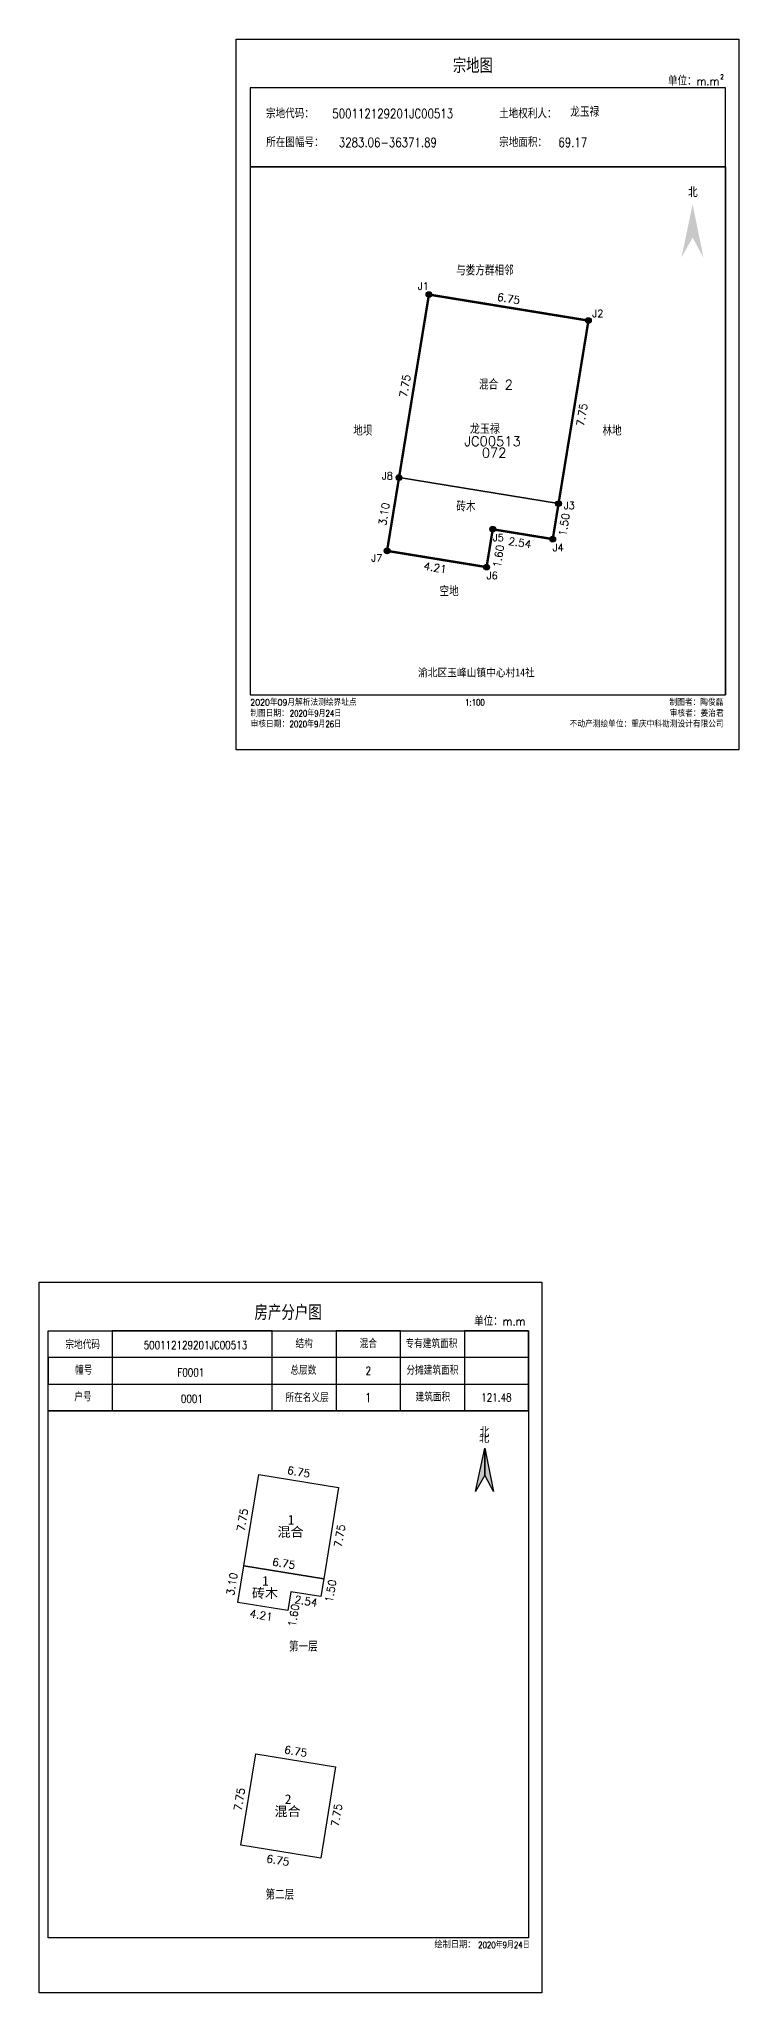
# Model space of a CAD drawing. Extents: x 36371590 to 36372043, y 3282005 to 3283161.
# Drawn here: x 36372014.2 to 36372043.4, y 3282078.4 to 3282160 of the extents above; entities that cross this region are included whole.
import ezdxf
from ezdxf.enums import TextEntityAlignment as Align

# ---------------------------------------------------------------- set-up
doc = ezdxf.new("R2010")
doc.units = 0
doc.header["$LTSCALE"] = 0.5
doc.linetypes.add('DASHED', pattern=[0.75, 0.5, -0.25])
doc.layers.get('0').update_dxf_attribs({"linetype": 'CONTINUOUS'})
doc.layers.add('_JMD_内', color=6, linetype='CONTINUOUS', true_color=0xff00ff)
doc.layers.add('_JZD_内', color=1, linetype='CONTINUOUS', true_color=0xff0000)
for name, color, linetype in [('_宗地图注记', 7, 'CONTINUOUS'), ('DLSS', 4, 'CONTINUOUS'), ('JZP', 1, 'CONTINUOUS'), ('TK', 7, 'CONTINUOUS'), ('ZJ', 7, 'CONTINUOUS'), ('内图框', 7, 'CONTINUOUS'), ('四至', 7, 'CONTINUOUS')]:
    doc.layers.add(name, color=color, linetype=linetype)
doc.layers.add('外图框', color=3, linetype='CONTINUOUS', plot=False)
doc.styles.add('HZ', font='rs.shx', dxfattribs={"width": 0.8, "bigfont": 'hztxt.shx'})
doc.styles.add('宋体', font='')
doc.styles.add('黑体', font='simhei.ttf')
doc.styles.get('宋体').set_extended_font_data('SimSun')

# ---------------------------------------------------------------- blocks, each defined once
blk = doc.blocks.new('指北针')
at = {"layer": '', "linetype": 'Continuous'}
for points in [[(0, 1.134), (0, 0), (-0.381, -0.676)], [(0, 1.134), (0.371, -0.68), (0, 0)]]:
    blk.add_hatch(color=7, dxfattribs=at).paths.add_polyline_path(points)
for points in [[(0, 1.134), (0, 0), (-0.381, -0.676)], [(0, 1.134), (0.371, -0.68), (0, 0)]]:
    blk.add_lwpolyline(points, close=True, dxfattribs=at)
at = {"layer": '', "linetype": 'DASHED', "style": '宋体', "width": 1}
blk.add_text('北', height=0.315, dxfattribs=at).set_placement((-0.24, 1.388))

msp = doc.modelspace()

# ---------------------------------------------------------------- hatches: boundary and pattern name
at = {"linetype": 'Continuous'}
h = msp.add_hatch(color=1, dxfattribs=at)
edge = h.paths.add_edge_path()
edge.add_arc((36372030.449, 3282149.351), 0.12, 0, 360)
at = {"linetype": 'Continuous', "true_color": 0x000000}
h = msp.add_hatch(color=18, dxfattribs=at)
edge = h.paths.add_edge_path()
edge.add_arc((36372030.449, 3282149.351), 0.11, 0, 360)
at = {"linetype": 'Continuous', "true_color": 0xffffff}
h = msp.add_hatch(color=7, dxfattribs=at)
edge = h.paths.add_edge_path(flags=0)
edge.add_arc((36372030.449, 3282149.351), 0.096, 0, 360)
at = {"linetype": 'Continuous'}
h = msp.add_hatch(color=1, dxfattribs=at)
edge = h.paths.add_edge_path()
edge.add_arc((36372037.111, 3282148.264), 0.12, 0, 360)
at = {"linetype": 'Continuous', "true_color": 0x000000}
h = msp.add_hatch(color=18, dxfattribs=at)
edge = h.paths.add_edge_path()
edge.add_arc((36372037.111, 3282148.264), 0.11, 0, 360)
at = {"linetype": 'Continuous', "true_color": 0xffffff}
h = msp.add_hatch(color=7, dxfattribs=at)
edge = h.paths.add_edge_path(flags=0)
edge.add_arc((36372037.111, 3282148.264), 0.096, 0, 360)
at = {"linetype": 'Continuous'}
h = msp.add_hatch(color=1, dxfattribs=at)
edge = h.paths.add_edge_path()
edge.add_arc((36372029.2, 3282141.702), 0.12, 0, 360)
at = {"linetype": 'Continuous', "true_color": 0x000000}
h = msp.add_hatch(color=18, dxfattribs=at)
edge = h.paths.add_edge_path()
edge.add_arc((36372029.2, 3282141.702), 0.11, 0, 360)
at = {"linetype": 'Continuous', "true_color": 0xffffff}
h = msp.add_hatch(color=7, dxfattribs=at)
edge = h.paths.add_edge_path(flags=0)
edge.add_arc((36372029.2, 3282141.702), 0.096, 0, 360)
at = {"linetype": 'Continuous'}
h = msp.add_hatch(color=1, dxfattribs=at)
edge = h.paths.add_edge_path()
edge.add_arc((36372035.862, 3282140.615), 0.12, 0, 360)
at = {"linetype": 'Continuous', "true_color": 0x000000}
h = msp.add_hatch(color=18, dxfattribs=at)
edge = h.paths.add_edge_path()
edge.add_arc((36372035.862, 3282140.615), 0.11, 0, 360)
at = {"linetype": 'Continuous', "true_color": 0xffffff}
h = msp.add_hatch(color=7, dxfattribs=at)
edge = h.paths.add_edge_path(flags=0)
edge.add_arc((36372035.862, 3282140.615), 0.096, 0, 360)
at = {"linetype": 'Continuous'}
h = msp.add_hatch(color=1, dxfattribs=at)
edge = h.paths.add_edge_path()
edge.add_arc((36372033.114, 3282139.544), 0.12, 0, 360)
at = {"linetype": 'Continuous', "true_color": 0x000000}
h = msp.add_hatch(color=18, dxfattribs=at)
edge = h.paths.add_edge_path()
edge.add_arc((36372033.114, 3282139.544), 0.11, 0, 360)
at = {"linetype": 'Continuous', "true_color": 0xffffff}
h = msp.add_hatch(color=7, dxfattribs=at)
edge = h.paths.add_edge_path(flags=0)
edge.add_arc((36372033.114, 3282139.544), 0.096, 0, 360)
at = {"linetype": 'Continuous'}
h = msp.add_hatch(color=1, dxfattribs=at)
edge = h.paths.add_edge_path()
edge.add_arc((36372035.62, 3282139.134), 0.12, 0, 360)
at = {"linetype": 'Continuous', "true_color": 0x000000}
h = msp.add_hatch(color=18, dxfattribs=at)
edge = h.paths.add_edge_path()
edge.add_arc((36372035.62, 3282139.134), 0.11, 0, 360)
at = {"linetype": 'Continuous', "true_color": 0xffffff}
h = msp.add_hatch(color=7, dxfattribs=at)
edge = h.paths.add_edge_path(flags=0)
edge.add_arc((36372035.62, 3282139.134), 0.096, 0, 360)
at = {"linetype": 'Continuous'}
h = msp.add_hatch(color=1, dxfattribs=at)
edge = h.paths.add_edge_path()
edge.add_arc((36372028.701, 3282138.643), 0.12, 0, 360)
at = {"linetype": 'Continuous', "true_color": 0x000000}
h = msp.add_hatch(color=18, dxfattribs=at)
edge = h.paths.add_edge_path()
edge.add_arc((36372028.701, 3282138.643), 0.11, 0, 360)
at = {"linetype": 'Continuous', "true_color": 0xffffff}
h = msp.add_hatch(color=7, dxfattribs=at)
edge = h.paths.add_edge_path(flags=0)
edge.add_arc((36372028.701, 3282138.643), 0.096, 0, 360)
at = {"linetype": 'Continuous'}
h = msp.add_hatch(color=1, dxfattribs=at)
edge = h.paths.add_edge_path()
edge.add_arc((36372032.856, 3282137.964), 0.12, 0, 360)
at = {"linetype": 'Continuous', "true_color": 0x000000}
h = msp.add_hatch(color=18, dxfattribs=at)
edge = h.paths.add_edge_path()
edge.add_arc((36372032.856, 3282137.964), 0.11, 0, 360)
at = {"linetype": 'Continuous', "true_color": 0xffffff}
h = msp.add_hatch(color=7, dxfattribs=at)
edge = h.paths.add_edge_path(flags=0)
edge.add_arc((36372032.856, 3282137.964), 0.096, 0, 360)

# ---------------------------------------------------------------- linework, layer by layer
at = {"color": 7, "linetype": 'Continuous'}
for centre in [(36372030.449, 3282149.351), (36372037.111, 3282148.264), (36372029.2, 3282141.702), (36372035.862, 3282140.615), (36372033.114, 3282139.544), (36372035.62, 3282139.134), (36372028.701, 3282138.643), (36372032.856, 3282137.964)]:
    msp.add_circle(centre, 0.11, dxfattribs=at)
at = {"layer": '_JMD_内', "linetype": 'Continuous'}
for points in [[(36372030.449, 3282149.351), (36372037.111, 3282148.264), (36372035.862, 3282140.615), (36372029.2, 3282141.702)], [(36372029.2, 3282141.702), (36372035.862, 3282140.615), (36372035.62, 3282139.134), (36372033.114, 3282139.544), (36372032.856, 3282137.964), (36372028.701, 3282138.643)]]:
    msp.add_lwpolyline(points, close=True, dxfattribs=at)
at = {"layer": '_JMD_内', "linetype": 'Continuous', "ltscale": 0.5}
for points in [[(36372023.347, 3282100.058), (36372026.678, 3282099.514), (36372026.054, 3282095.69), (36372022.723, 3282096.234)], [(36372022.723, 3282096.234), (36372026.054, 3282095.69), (36372025.933, 3282094.95), (36372024.68, 3282095.154), (36372024.551, 3282094.365), (36372022.473, 3282094.704)], [(36372023.222, 3282088.386), (36372026.553, 3282087.842), (36372025.929, 3282084.018), (36372022.598, 3282084.561)]]:
    msp.add_lwpolyline(points, close=True, dxfattribs=at)
at = {"layer": '_JZD_内', "linetype": 'Continuous', "const_width": 0.1}
msp.add_lwpolyline([(36372030.449, 3282149.351), (36372037.111, 3282148.264), (36372035.862, 3282140.615), (36372035.62, 3282139.134), (36372033.114, 3282139.544), (36372032.856, 3282137.964), (36372028.701, 3282138.643), (36372029.2, 3282141.702)], close=True, dxfattribs=at)
at = {"layer": 'DLSS', "color": 1, "linetype": 'Continuous', "const_width": 0.01}
msp.add_lwpolyline([(36372032.096, 3282142.981), (36372034.359, 3282142.981)], dxfattribs=at)
at = {"layer": 'JZP', "color": 1, "linetype": 'Continuous'}
for centre in [(36372030.449, 3282149.351), (36372037.111, 3282148.264), (36372029.2, 3282141.702), (36372035.862, 3282140.615), (36372033.114, 3282139.544), (36372035.62, 3282139.134), (36372028.701, 3282138.643), (36372032.856, 3282137.964)]:
    msp.add_circle(centre, 0.12, dxfattribs=at)
at = {"layer": 'TK', "linetype": 'Continuous'}
msp.add_lwpolyline([(36372022.981, 3282132.631), (36372042.83, 3282132.631), (36372042.83, 3282157.993), (36372022.981, 3282157.993)], close=True, dxfattribs=at)
at = {"layer": 'TK', "linetype": 'Continuous', "flags": 128}
msp.add_lwpolyline([(36372022.981, 3282154.685), (36372042.83, 3282154.685), (36372042.83, 3282132.631)], dxfattribs=at)
at = {"layer": 'TK', "color": 7, "linetype": 'Continuous', "flags": 128}
msp.add_lwpolyline([(36372022.981, 3282154.685), (36372022.981, 3282132.631), (36372042.83, 3282132.631), (36372042.83, 3282154.685), (36372022.981, 3282154.685)], close=True, dxfattribs=at)
msp.add_lwpolyline([(36372022.981, 3282154.685), (36372042.83, 3282154.685)], dxfattribs=at)
at = {"layer": 'TK', "linetype": 'DASHED'}
for points in [[(36372041.462, 3282153.119), (36372040.995, 3282150.901), (36372041.462, 3282151.729)], [(36372041.462, 3282153.119), (36372041.462, 3282151.729), (36372041.917, 3282150.896)]]:
    msp.add_solid(points, dxfattribs=at)
at = {"layer": '内图框', "linetype": 'Continuous'}
msp.add_line((36372035.739, 3282132.631), (36372035.739, 3282132.631), dxfattribs=at)
for points in [[(36372017.222, 3282102.716), (36372014.547, 3282102.716), (36372014.547, 3282102.716), (36372014.547, 3282102.716), (36372017.222, 3282102.716), (36372034.604, 3282102.716), (36372034.604, 3282106.059), (36372034.604, 3282102.716), (36372014.547, 3282102.716), (36372014.547, 3282103.83), (36372034.604, 3282103.83), (36372034.604, 3282104.945), (36372014.547, 3282104.945), (36372014.547, 3282103.83), (36372014.547, 3282106.059), (36372034.604, 3282106.059), (36372031.93, 3282106.059), (36372031.93, 3282102.716), (36372029.256, 3282102.716), (36372029.256, 3282106.059), (36372026.581, 3282106.059), (36372026.581, 3282102.716), (36372023.907, 3282102.716), (36372023.907, 3282106.059), (36372017.222, 3282106.059)], [(36372014.547, 3282106.059), (36372034.604, 3282106.059), (36372034.604, 3282080.697), (36372014.547, 3282080.697)], [(36372014.547, 3282102.716), (36372034.604, 3282102.716), (36372034.604, 3282080.697), (36372014.547, 3282080.697)]]:
    msp.add_lwpolyline(points, close=True, dxfattribs=at)
msp.add_lwpolyline([(36372014.547, 3282103.83), (36372033.894, 3282103.83)], dxfattribs=at)
at = {"layer": '外图框', "linetype": 'Continuous', "flags": 128}
for points in [[(36372022.395, 3282130.326), (36372022.395, 3282160.026), (36372043.395, 3282160.026), (36372043.395, 3282130.326)], [(36372035.169, 3282078.392), (36372014.169, 3282078.392), (36372014.169, 3282108.092), (36372035.169, 3282108.092)]]:
    msp.add_lwpolyline(points, close=True, dxfattribs=at)

# ---------------------------------------------------------------- block references
at = {"layer": '内图框', "linetype": 'Continuous'}
msp.add_blockref('指北针', (36372032.777, 3282100.019), dxfattribs=at)

# ---------------------------------------------------------------- texts
at = {"color": 7, "linetype": 'Continuous', "style": 'HZ'}
for s, rotation, p in [('6.75', 350.73053, (36372024.513, 3282100.081)), ('7.75', 80.7302, (36372022.742, 3282097.653)), ('7.75', 80.72873, (36372026.803, 3282096.99)), ('3.10', 80.72941, (36372022.305, 3282094.976)), ('6.75', 350.73025, (36372023.888, 3282096.256)), ('1.50', 80.73108, (36372026.427, 3282094.686)), ('4.21', 350.72965, (36372022.945, 3282094.09)), ('1.60', 80.7284, (36372024.881, 3282093.665)), ('2.54', 350.72904, (36372024.819, 3282094.682)), ('6.75', 350.73053, (36372024.388, 3282088.408)), ('7.75', 80.7302, (36372022.617, 3282085.981)), ('7.75', 80.72873, (36372026.678, 3282085.318)), ('6.75', 350.73026, (36372023.644, 3282083.854))]:
    msp.add_text(s, height=0.32, rotation=rotation, dxfattribs=at).set_placement(p)
at = {"color": 7, "linetype": 'Continuous'}
for s, style, p in [('1', '黑体', (36372024.557, 3282097.963)), ('混合', '黑体', (36372024.125, 3282097.453)), ('砖木', '黑体', (36372023.056, 3282094.898)), ('1', '黑体', (36372023.488, 3282095.407)), ('第一层', 'HZ', (36372024.602, 3282092.657)), ('混合', '黑体', (36372024, 3282085.778)), ('2', '黑体', (36372024.432, 3282086.288)), ('第二层', 'HZ', (36372023.624, 3282082.289))]:
    msp.add_text(s, height=0.4, dxfattribs=dict(at, style=style)).set_placement(p)
at = {"layer": '_宗地图注记', "color": 7, "linetype": 'Continuous', "style": 'HZ'}
for s, p in [('J1', (36372029.987, 3282149.554)), ('J2', (36372037.272, 3282148.41)), ('J8', (36372028.482, 3282141.628)), ('J3', (36372036.08, 3282140.388)), ('J5', (36372033.117, 3282139.041)), ('J7', (36372028.039, 3282138.197)), ('J4', (36372035.617, 3282138.631)), ('J6', (36372032.86, 3282137.461))]:
    msp.add_text(s, height=0.3, dxfattribs=at).set_placement(p)
at = {"layer": '_宗地图注记', "color": 6, "linetype": 'Continuous', "style": 'HZ'}
for s, p in [('混合 2', (36372032.54, 3282145.383)), ('砖木', (36372031.596, 3282140.289))]:
    msp.add_text(s, height=0.4, dxfattribs=at).set_placement(p)
at = {"layer": '_宗地图注记', "color": 1, "linetype": 'Continuous', "style": 'HZ'}
for s, height, p in [('JC00513', 0.4, (36372031.932, 3282143.021)), ('龙玉禄', 0.42, (36372032.155, 3282143.531)), ('072', 0.4, (36372032.656, 3282142.541))]:
    msp.add_text(s, height=height, dxfattribs=at).set_placement(p)
at = {"layer": 'TK', "linetype": 'Continuous', "style": 'HZ', "width": 0.9}
for s, height, p in [('宗地图', 0.6175, (36372031.45, 3282158.605)), ('宗地代码：', 0.3859, (36372023.647, 3282156.716)), ('土地权利人：', 0.3859, (36372033.382, 3282156.716)), ('所在图幅号：', 0.3859, (36372023.654, 3282155.516)), ('宗地面积：', 0.3859, (36372033.384, 3282155.516))]:
    msp.add_text(s, height=height, dxfattribs=at).set_placement(p)
at = {"layer": 'TK', "linetype": 'DASHED', "style": 'HZ', "width": 0.9}
for s, height, p in [('单位：m.m', 0.3529, (36372040.434, 3282158.091)), ('北', 0.386, (36372041.271, 3282153.424)), ('制图日期：', 0.2646, (36372022.99, 3282131.719)), ('2020年09月解析法测绘界址点', 0.26465, (36372022.99, 3282132.177)), ('审核日期：', 0.2646, (36372023.005, 3282131.271)), ('单位：m.m', 0.3529, (36372032.337, 3282106.273)), ('北', 0.411, (36372032.564, 3282101.611)), ('绘制日期：', 0.282, (36372030.679, 3282080.265))]:
    msp.add_text(s, height=height, dxfattribs=at).set_placement(p)
msp.add_text('2', height=0.2, dxfattribs=at).set_placement((36372042.69, 3282158.445), align=Align.MIDDLE)
at = {"layer": 'TK', "linetype": 'DASHED', "style": '黑体', "width": 0.9}
msp.add_text('渝北区玉峰山镇中心村14社', height=0.33081, dxfattribs=at).set_placement((36372032.433, 3282133.394), align=Align.CENTER)
at = {"layer": 'TK', "linetype": 'DASHED', "style": 'HZ', "width": 0.9}
for s, height, p in [('制图者：陶俊磊', 0.2646, (36372042.744, 3282132.177)), ('审核者：姜治君', 0.2646, (36372042.756, 3282131.719)), ('不动产测绘单位：重庆中科勘测设计有限公司', 0.26465, (36372042.757, 3282131.271))]:
    msp.add_text(s, height=height, dxfattribs=at).set_placement(p, align=Align.RIGHT)
at = {"layer": 'TK', "linetype": 'Continuous', "style": 'HZ', "width": 0.9}
msp.add_text('房产分户图', height=0.624, dxfattribs=at).set_placement((36372024.567, 3282106.816), align=Align.MIDDLE_CENTER)
at = {"layer": 'TK', "linetype": 'Continuous', "style": 'HZ', "width": 0.8}
for s, p in [('F0001', (36372020.506, 3282104.151)), ('0001', (36372020.548, 3282103.05))]:
    msp.add_text(s, height=0.3343, dxfattribs=at).set_placement(p, align=Align.CENTER)
at = {"layer": 'TK', "linetype": 'Continuous', "char_height": 0.3343, "attachment_point": 5, "style": 'HZ'}
for s, insert, width in [('宗地代码', (36372015.99, 3282105.464), 2.12251), ('结构', (36372025.237, 3282105.5), 2.62399), ('专有建筑面积', (36372030.552, 3282105.502), 2.6742), ('幢号', (36372016.034, 3282104.393), 2.12251), ('总层数', (36372025.204, 3282104.388), 2.62399), ('分摊建筑面积', (36372030.593, 3282104.388), 2.6742), ('户号', (36372016.001, 3282103.278), 2.12251), ('所在名义层', (36372025.36, 3282103.247), 2.62399), ('建筑面积', (36372030.614, 3282103.273), 3.11116)]:
    msp.add_mtext(s, dxfattribs=dict(at, insert=insert, width=width))
at = {"layer": 'TK', "insert": (36372027.913, 3282103.264), "char_height": 0.373, "width": 2.6684, "attachment_point": 5, "style": 'HZ'}
msp.add_mtext('1', dxfattribs=at)
at = {"layer": 'ZJ', "color": 7, "linetype": 'Continuous', "style": 'HZ'}
for s, rotation, p in [('6.75', 350.73053, (36372033.279, 3282149.102)), ('7.75', 80.7302, (36372029.531, 3282145.034)), ('7.75', 80.72873, (36372036.923, 3282143.827)), ('3.10', 80.72941, (36372028.657, 3282139.68)), ('1.50', 80.73108, (36372036.175, 3282139.24)), ('2.54', 350.72904, (36372033.748, 3282138.903)), ('1.60', 80.7284, (36372033.435, 3282137.923)), ('4.21', 350.72965, (36372030.212, 3282137.859))]:
    msp.add_text(s, height=0.32, rotation=rotation, dxfattribs=at).set_placement(p)
at = {"layer": '内图框', "linetype": 'DASHED', "style": 'HZ', "width": 0.8}
for s, height, p in [('500112129201JC00513', 0.3905, (36372026.415, 3282156.716)), ('3283.06-36371.89', 0.3905, (36372026.685, 3282155.516)), ('69.17', 0.3905, (36372035.856, 3282155.516)), ('2020年9月24日', 0.2677, (36372024.636, 3282131.719)), ('2020年9月26日', 0.2677, (36372024.629, 3282131.271)), ('2020年9月24日', 0.2677, (36372032.503, 3282080.264))]:
    msp.add_text(s, height=height, dxfattribs=at).set_placement(p)
msp.add_text('1:100', height=0.2677, dxfattribs=at).set_placement((36372032.371, 3282132.177), align=Align.CENTER)
at = {"layer": '内图框', "linetype": 'DASHED', "style": 'HZ'}
for s, insert, char_height, width, attachment_point in [('龙玉禄', (36372036.349, 3282157.171), 0.3905, 5.44491, 1), ('2', (36372027.918, 3282104.388), 0.334, 2.6742, 5)]:
    msp.add_mtext(s, dxfattribs=dict(at, insert=insert, char_height=char_height, width=width, attachment_point=attachment_point))
at = {"layer": '内图框', "linetype": 'Continuous', "char_height": 0.3343, "attachment_point": 5, "style": 'HZ'}
for s, insert, width in [('混合', (36372027.918, 3282105.502), 2.6742), ('500112129201JC00513', (36372020.696, 3282105.459), 5.86049)]:
    msp.add_mtext(s, dxfattribs=dict(at, insert=insert, width=width))
at = {"layer": '内图框', "insert": (36372033.267, 3282103.273), "char_height": 0.3343, "width": 2.6742, "attachment_point": 5, "style": 'HZ'}
msp.add_mtext('121.48', dxfattribs=at)
at = {"layer": '四至', "color": 7, "linetype": 'Continuous', "style": 'HZ'}
for s, p in [('与娄方群相邻', (36372031.586, 3282150.151)), ('地坝', (36372027.287, 3282143.458)), ('林地', (36372037.697, 3282143.458)), ('空地', (36372030.894, 3282136.747))]:
    msp.add_text(s, height=0.4, dxfattribs=at).set_placement(p)

doc.saveas('drawing.dxf')
